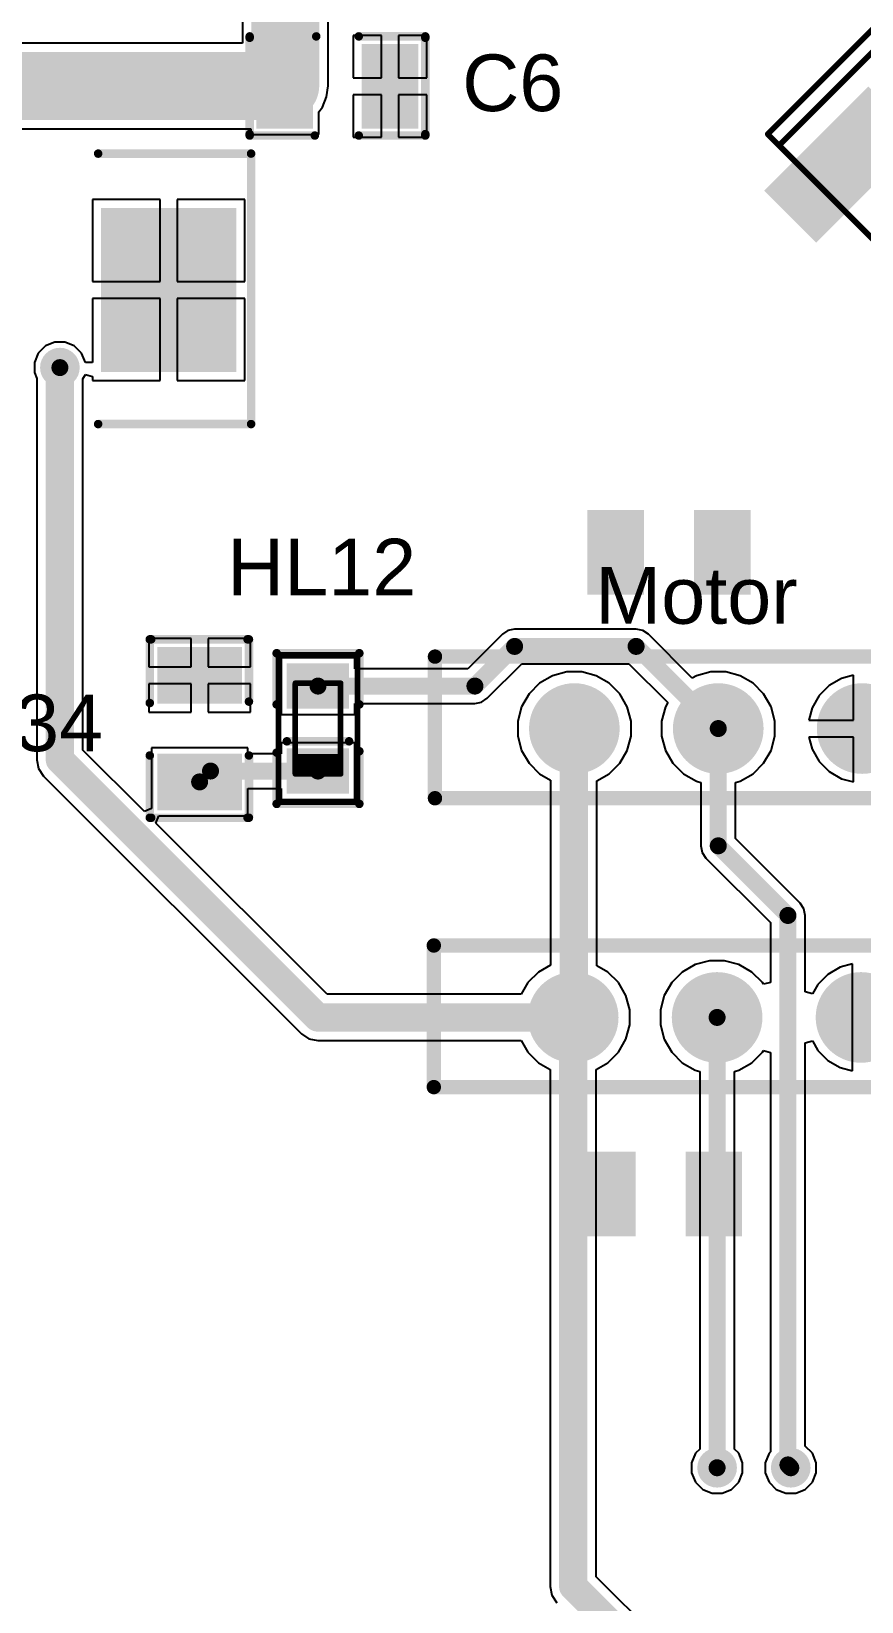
# Model space of a CAD drawing. Header units: millimetres. Extents: x 100 to 300, y 101 to 245.
# Drawn here: x 115.8 to 130.45, y 185.74 to 213.46 of the extents above; entities that cross this region are included whole.
import ezdxf

# ---------------------------------------------------------------- set-up
doc = ezdxf.new("R2010")
doc.units = ezdxf.units.MM
for name, color, linetype in [('BottomPaste', 16, 'Continuous'), ('BottomSolder', 6, 'Continuous'), ('Mechanical1', 6, 'Continuous'), ('Mechanical11', 56, 'Continuous'), ('Mechanical15', 56, 'Continuous'), ('MultiLayer', 9, 'Continuous'), ('PadHoleLayer', 156, 'Continuous'), ('TopLayer', 1, 'Continuous'), ('TopOverlay', 2, 'Continuous'), ('TopPaste', 8, 'Continuous'), ('TopSolder', 216, 'Continuous'), ('ViaHoleLayer', 16, 'Continuous')]:
    doc.layers.add(name, color=color, linetype=linetype)
doc.styles.add('Arial', font='', dxfattribs={"height": 0.2})
doc.styles.get('Arial').set_extended_font_data('Arial')

# ---------------------------------------------------------------- blocks, each defined once
blk = doc.blocks.new('RES0805_B_20')
at = {"layer": 'BottomPaste'}
for points in [[(-1.38780139, 0.7187031599999999), (-0.4878006499999999, 0.7187031599999999), (-0.4878006499999999, -0.6782968399999999), (-1.38780139, -0.6782968399999999)], [(0.49219993, 0.7187006199999999), (1.39220067, 0.7187006199999999), (1.39220067, -0.67829938), (0.49219993, -0.67829938)]]:
    blk.add_hatch(color=16, dxfattribs=at).paths.add_polyline_path(points)
at = {"layer": 'BottomSolder'}
for points in [[(-1.43780129, 0.76870306), (-0.43780075, 0.76870306), (-0.43780075, -0.72829674), (-1.43780129, -0.72829674)], [(0.44220003, 0.76870052), (1.44220057, 0.76870052), (1.44220057, -0.72829928), (0.44220003, -0.72829928)]]:
    blk.add_hatch(color=6, dxfattribs=at).paths.add_polyline_path(points)
blk = doc.blocks.new('RES0805_B_23')
at = {"layer": 'BottomPaste'}
for points in [[(-1.38780139, 0.7187031599999999), (-0.4878006499999999, 0.7187031599999999), (-0.4878006499999999, -0.6782968399999999), (-1.38780139, -0.6782968399999999)], [(0.49219993, 0.7187006199999999), (1.39220067, 0.7187006199999999), (1.39220067, -0.67829938), (0.49219993, -0.67829938)]]:
    blk.add_hatch(color=16, dxfattribs=at).paths.add_polyline_path(points)
at = {"layer": 'BottomSolder'}
for points in [[(-1.43780129, 0.76870306), (-0.43780075, 0.76870306), (-0.43780075, -0.72829674), (-1.43780129, -0.72829674)], [(0.44220003, 0.76870052), (1.44220057, 0.76870052), (1.44220057, -0.72829928), (0.44220003, -0.72829928)]]:
    blk.add_hatch(color=6, dxfattribs=at).paths.add_polyline_path(points)
blk = doc.blocks.new('DPAK_B_52')
at = {"layer": 'BottomPaste'}
for points in [[(6.34379986, 3.215999409999999), (6.34379986, -3.284000290000001), (0.09379965999999941, -3.284000289999999), (0.09379966000000059, 3.215999410000001)], [(-2.03119736, 2.85600013), (-2.03119736, 1.65599999), (-4.53119744, 1.65599999), (-4.53119744, 2.85600013)], [(-2.0311999, -1.72400087), (-2.0311999, -2.92400101), (-4.531199979999999, -2.92400101), (-4.531199979999999, -1.72400087)]]:
    blk.add_hatch(color=16, dxfattribs=at).paths.add_polyline_path(points)
at = {"layer": 'BottomSolder'}
for points in [[(6.39379976, 3.265999309999999), (6.39379976, -3.33400019), (0.0437997599999994, -3.334000189999999), (0.04379976000000059, 3.26599931)], [(-1.98119746, 2.90600003), (-1.98119746, 1.60600009), (-4.58119734, 1.60600009), (-4.58119734, 2.90600003)], [(-1.9812, -1.67400097), (-1.9812, -2.97400091), (-4.58119988, -2.97400091), (-4.58119988, -1.67400097)]]:
    blk.add_hatch(color=6, dxfattribs=at).paths.add_polyline_path(points)
at = {"layer": 'Mechanical1'}
h = blk.add_hatch(color=6, dxfattribs=at)
edge = h.paths.add_edge_path()
edge.add_arc((-3.23120258, -2.93399972), 0.2499995, 0, 360)
at = {"layer": 'Mechanical1', "const_width": 0.0999998}
for points in [[(-3.82915668, 3.28295), (-3.82915414, 3.28295254)], [(-3.82915668, 3.28295), (-3.82915668, -3.45093036)], [(-3.82915414, 3.28295254), (6.27086122, 3.28295254)], [(6.27086122, 3.28295254), (6.27086122, -3.45093036)], [(-3.82915668, -3.45093036), (6.27085868, -3.4509329)], [(6.27085868, -3.4509329), (6.27086122, -3.45093036)]]:
    blk.add_lwpolyline(points, dxfattribs=at)
at = {"layer": 'Mechanical1', "const_width": 0.0499999}
for points in [[(-3.85415536, 3.28295, 1), (-3.804157999999999, 3.28295, 1)], [(-3.85415536, 3.28295, 1), (-3.804157999999999, 3.28295, 1)], [(-3.854152819999999, 3.28295254, 1), (-3.80415546, 3.28295254, 1)], [(-3.854152819999999, 3.28295254, 1), (-3.80415546, 3.28295254, 1)], [(6.24586254, 3.28295254, 1), (6.295859899999999, 3.28295254, 1)], [(6.24586254, 3.28295254, 1), (6.295859899999999, 3.28295254, 1)], [(-3.85415536, -3.45093036, 1), (-3.804157999999999, -3.45093036, 1)], [(-3.85415536, -3.45093036, 1), (-3.804157999999999, -3.45093036, 1)], [(6.24586, -3.4509329, 1), (6.295857359999999, -3.4509329, 1)], [(6.24586, -3.4509329, 1), (6.295857359999999, -3.4509329, 1)], [(6.24586254, -3.45093036, 1), (6.295859899999999, -3.45093036, 1)], [(6.24586254, -3.45093036, 1), (6.295859899999999, -3.45093036, 1)]]:
    blk.add_lwpolyline(points, format="xyb", close=True, dxfattribs=at)
at = {"layer": 'Mechanical15', "const_width": 0.0999998}
for points in [[(-3.83119884, 3.56599744), (6.268798739999999, 3.56599998)], [(-3.83119884, 3.56599744), (-3.83119884, -3.63400086)], [(6.268798739999999, 3.56599998), (6.26880128, -3.63400086)], [(-0.03119882, 0.46599856), (-0.03119882, -0.53399944)], [(-0.5311978199999999, -0.03400043999999999), (0.46880272, -0.03400043999999999)], [(-3.83119884, -3.63400086), (6.26880128, -3.63400086)]]:
    blk.add_lwpolyline(points, dxfattribs=at)
at = {"layer": 'Mechanical15', "const_width": 0.0499999}
for points in [[(-3.85619752, 3.56599744, 1), (-3.806200159999999, 3.56599744, 1)], [(-3.85619752, 3.56599744, 1), (-3.806200159999999, 3.56599744, 1)], [(6.24380006, 3.56599998, 1), (6.29379742, 3.56599998, 1)], [(6.24380006, 3.56599998, 1), (6.29379742, 3.56599998, 1)], [(-0.0561975, 0.46599856, 1), (-0.00620014, 0.46599856, 1)], [(-0.5561965, -0.03400043999999999, 1), (-0.50619914, -0.03400043999999999, 1)], [(0.44380404, -0.03400043999999999, 1), (0.4938013999999999, -0.03400043999999999, 1)], [(-0.0561975, -0.53399944, 1), (-0.00620014, -0.53399944, 1)], [(-3.85619752, -3.63400086, 1), (-3.806200159999999, -3.63400086, 1)], [(-3.85619752, -3.63400086, 1), (-3.806200159999999, -3.63400086, 1)], [(6.2438026, -3.63400086, 1), (6.293799959999999, -3.63400086, 1)], [(6.2438026, -3.63400086, 1), (6.293799959999999, -3.63400086, 1)]]:
    blk.add_lwpolyline(points, format="xyb", close=True, dxfattribs=at)
blk = doc.blocks.new('ESP1010_67')
at = {"layer": 'BottomSolder'}
h = blk.add_hatch(color=6, dxfattribs=at)
edge = h.paths.add_edge_path()
edge.add_arc((-2.5964007, -0.01400048), 0.7999984, 0, 360)
h = blk.add_hatch(color=6, dxfattribs=at)
edge = h.paths.add_edge_path()
edge.add_arc((-0.05640069999999999, -0.01400048), 0.7999984, 0, 360)
h = blk.add_hatch(color=6, dxfattribs=at)
edge = h.paths.add_edge_path()
edge.add_arc((2.4835993, -0.01400048), 0.7999984, 0, 360)
at = {"layer": 'MultiLayer'}
h = blk.add_hatch(color=9, dxfattribs=at)
edge = h.paths.add_edge_path()
edge.add_arc((-2.5964007, -0.01400048), 0.7499985, 0, 360)
h = blk.add_hatch(color=9, dxfattribs=at)
edge = h.paths.add_edge_path()
edge.add_arc((-0.05640069999999999, -0.01400048), 0.7499985, 0, 360)
h = blk.add_hatch(color=9, dxfattribs=at)
edge = h.paths.add_edge_path()
edge.add_arc((2.4835993, -0.01400048), 0.7499985, 0, 360)
at = {"layer": 'PadHoleLayer'}
h = blk.add_hatch(color=156, dxfattribs=at)
edge = h.paths.add_edge_path()
edge.add_arc((-2.5964007, -0.01400048), 0.4499991, 0, 360)
h = blk.add_hatch(color=156, dxfattribs=at)
edge = h.paths.add_edge_path()
edge.add_arc((-0.05640069999999999, -0.01400048), 0.4499991, 0, 360)
h = blk.add_hatch(color=156, dxfattribs=at)
edge = h.paths.add_edge_path()
edge.add_arc((2.4835993, -0.01400048), 0.4499991, 0, 360)
at = {"layer": 'TopLayer'}
h = blk.add_hatch(color=1, dxfattribs=at)
edge = h.paths.add_edge_path()
edge.add_arc((-2.5964007, -0.01400048), 0.7499985, 0, 360)
h = blk.add_hatch(color=1, dxfattribs=at)
edge = h.paths.add_edge_path()
edge.add_arc((-0.05640069999999999, -0.01400048), 0.7499985, 0, 360)
h = blk.add_hatch(color=1, dxfattribs=at)
edge = h.paths.add_edge_path()
edge.add_arc((2.4835993, -0.01400048), 0.7499985, 0, 360)
at = {"layer": 'TopSolder'}
h = blk.add_hatch(color=216, dxfattribs=at)
edge = h.paths.add_edge_path()
edge.add_arc((-2.5964007, -0.01400048), 0.7999984, 0, 360)
h = blk.add_hatch(color=216, dxfattribs=at)
edge = h.paths.add_edge_path()
edge.add_arc((-0.05640069999999999, -0.01400048), 0.7999984, 0, 360)
h = blk.add_hatch(color=216, dxfattribs=at)
edge = h.paths.add_edge_path()
edge.add_arc((2.4835993, -0.01400048), 0.7999984, 0, 360)
at = {"layer": 'TopOverlay', "const_width": 0.254}
for points in [[(-5.056421179999999, 1.25599698), (4.94361978, 1.25599952)], [(-5.056421179999999, -1.24401072), (-5.056421179999999, 1.25599698)], [(4.94361978, -1.24401072), (4.94361978, 1.25599952)], [(-5.056421179999999, -1.24401072), (4.94361978, -1.24401072)]]:
    blk.add_lwpolyline(points, dxfattribs=at)
at = {"layer": 'TopOverlay', "const_width": 0.127}
for points in [[(-5.11992118, 1.25599698, 1), (-4.99292118, 1.25599698, 1)], [(-5.11992118, 1.25599698, 1), (-4.99292118, 1.25599698, 1)], [(4.880119779999999, 1.25599952, 1), (5.007119779999999, 1.25599952, 1)], [(4.880119779999999, 1.25599952, 1), (5.007119779999999, 1.25599952, 1)], [(-5.11992118, -1.24401072, 1), (-4.99292118, -1.24401072, 1)], [(-5.11992118, -1.24401072, 1), (-4.99292118, -1.24401072, 1)], [(4.880119779999999, -1.24401072, 1), (5.007119779999999, -1.24401072, 1)], [(4.880119779999999, -1.24401072, 1), (5.007119779999999, -1.24401072, 1)]]:
    blk.add_lwpolyline(points, format="xyb", close=True, dxfattribs=at)
blk = doc.blocks.new('ESP1010_70')
at = {"layer": 'BottomSolder'}
h = blk.add_hatch(color=6, dxfattribs=at)
edge = h.paths.add_edge_path()
edge.add_arc((-2.59640324, -0.01400048), 0.7999984, 0, 360)
h = blk.add_hatch(color=6, dxfattribs=at)
edge = h.paths.add_edge_path()
edge.add_arc((-0.05640324, -0.01400302), 0.7999984, 0, 360)
h = blk.add_hatch(color=6, dxfattribs=at)
edge = h.paths.add_edge_path()
edge.add_arc((2.4835993, -0.01400048), 0.7999984, 0, 360)
at = {"layer": 'MultiLayer'}
h = blk.add_hatch(color=9, dxfattribs=at)
edge = h.paths.add_edge_path()
edge.add_arc((-2.59640324, -0.01400048), 0.7499985, 0, 360)
h = blk.add_hatch(color=9, dxfattribs=at)
edge = h.paths.add_edge_path()
edge.add_arc((-0.05640324, -0.01400302), 0.7499985, 0, 360)
h = blk.add_hatch(color=9, dxfattribs=at)
edge = h.paths.add_edge_path()
edge.add_arc((2.4835993, -0.01400048), 0.7499985, 0, 360)
at = {"layer": 'PadHoleLayer'}
h = blk.add_hatch(color=156, dxfattribs=at)
edge = h.paths.add_edge_path()
edge.add_arc((-2.59640324, -0.01400048), 0.4499991, 0, 360)
h = blk.add_hatch(color=156, dxfattribs=at)
edge = h.paths.add_edge_path()
edge.add_arc((-0.05640324, -0.01400302), 0.4499991, 0, 360)
h = blk.add_hatch(color=156, dxfattribs=at)
edge = h.paths.add_edge_path()
edge.add_arc((2.4835993, -0.01400048), 0.4499991, 0, 360)
at = {"layer": 'TopLayer'}
h = blk.add_hatch(color=1, dxfattribs=at)
edge = h.paths.add_edge_path()
edge.add_arc((-2.59640324, -0.01400048), 0.7499985, 0, 360)
h = blk.add_hatch(color=1, dxfattribs=at)
edge = h.paths.add_edge_path()
edge.add_arc((-0.05640324, -0.01400302), 0.7499985, 0, 360)
h = blk.add_hatch(color=1, dxfattribs=at)
edge = h.paths.add_edge_path()
edge.add_arc((2.4835993, -0.01400048), 0.7499985, 0, 360)
at = {"layer": 'TopSolder'}
h = blk.add_hatch(color=216, dxfattribs=at)
edge = h.paths.add_edge_path()
edge.add_arc((-2.59640324, -0.01400048), 0.7999984, 0, 360)
h = blk.add_hatch(color=216, dxfattribs=at)
edge = h.paths.add_edge_path()
edge.add_arc((-0.05640324, -0.01400302), 0.7999984, 0, 360)
h = blk.add_hatch(color=216, dxfattribs=at)
edge = h.paths.add_edge_path()
edge.add_arc((2.4835993, -0.01400048), 0.7999984, 0, 360)
at = {"layer": 'TopOverlay', "const_width": 0.254}
for points in [[(-5.05642372, 1.25599952), (-5.056421179999999, -1.24401072)], [(-5.05642372, 1.25599952), (4.94361978, 1.25599952)], [(4.9436147, -1.24400818), (4.94361978, 1.25599952)], [(-5.056421179999999, -1.24401072), (4.9436147, -1.24400818)]]:
    blk.add_lwpolyline(points, dxfattribs=at)
at = {"layer": 'TopOverlay', "const_width": 0.127}
for points in [[(-5.119923719999999, 1.25599952, 1), (-4.992923719999999, 1.25599952, 1)], [(-5.119923719999999, 1.25599952, 1), (-4.992923719999999, 1.25599952, 1)], [(4.880119779999999, 1.25599952, 1), (5.007119779999999, 1.25599952, 1)], [(4.880119779999999, 1.25599952, 1), (5.007119779999999, 1.25599952, 1)], [(-5.11992118, -1.24401072, 1), (-4.99292118, -1.24401072, 1)], [(-5.11992118, -1.24401072, 1), (-4.99292118, -1.24401072, 1)], [(4.8801147, -1.24400818, 1), (5.0071147, -1.24400818, 1)], [(4.8801147, -1.24400818, 1), (5.0071147, -1.24400818, 1)]]:
    blk.add_lwpolyline(points, format="xyb", close=True, dxfattribs=at)
blk = doc.blocks.new('RES0805_106')
at = {"layer": 'TopLayer'}
for points in [[(-1.38780139, 0.6782968399999999), (-0.4878006499999999, 0.6782968399999999), (-0.4878006499999999, -0.7187031599999999), (-1.38780139, -0.7187031599999999)], [(0.49219993, 0.67829938), (1.39220067, 0.67829938), (1.39220067, -0.7187006199999999), (0.49219993, -0.7187006199999999)]]:
    blk.add_hatch(color=1, dxfattribs=at).paths.add_polyline_path(points)
at = {"layer": 'TopPaste'}
for points in [[(-1.38780139, 0.6782968399999999), (-0.4878006499999999, 0.6782968399999999), (-0.4878006499999999, -0.7187031599999999), (-1.38780139, -0.7187031599999999)], [(0.49219993, 0.67829938), (1.39220067, 0.67829938), (1.39220067, -0.7187006199999999), (0.49219993, -0.7187006199999999)]]:
    blk.add_hatch(color=8, dxfattribs=at).paths.add_polyline_path(points)
at = {"layer": 'TopSolder'}
for points in [[(-1.43780129, 0.72829674), (-0.43780075, 0.72829674), (-0.43780075, -0.76870306), (-1.43780129, -0.76870306)], [(0.44220003, 0.72829928), (1.44220057, 0.72829928), (1.44220057, -0.76870052), (0.44220003, -0.76870052)]]:
    blk.add_hatch(color=216, dxfattribs=at).paths.add_polyline_path(points)
at = {"layer": 'TopOverlay', "const_width": 0.1499997}
for points in [[(-0.47500032, 0.8500008399999999), (-1.5750032, 0.8500008399999999)], [(-1.57500066, -0.87499952), (-1.57500066, 0.8249970799999999)], [(1.5750032, 0.8500008399999999), (0.47500032, 0.8500008399999999)], [(1.57500066, -0.87499952), (1.57500066, 0.8249970799999999)], [(-0.4499991, -0.90000074), (-1.57500066, -0.90000074)], [(1.57500066, -0.90000074), (0.47500032, -0.90000074)]]:
    blk.add_lwpolyline(points, dxfattribs=at)
at = {"layer": 'TopOverlay', "const_width": 0.07499858}
for points in [[(-1.61250376, 0.8500008399999999, 1), (-1.53750264, 0.8500008399999999, 1)], [(-1.61250122, 0.8249970799999999, 1), (-1.5375001, 0.8249970799999999, 1)], [(-0.5125008799999999, 0.8500008399999999, 1), (-0.43749976, 0.8500008399999999, 1)], [(0.43749976, 0.8500008399999999, 1), (0.5125008799999999, 0.8500008399999999, 1)], [(1.5375001, 0.8249970799999999, 1), (1.61250122, 0.8249970799999999, 1)], [(1.53750264, 0.8500008399999999, 1), (1.61250376, 0.8500008399999999, 1)], [(-1.61250122, -0.87499952, 1), (-1.5375001, -0.87499952, 1)], [(-1.61250122, -0.90000074, 1), (-1.5375001, -0.90000074, 1)], [(-0.4874996599999999, -0.90000074, 1), (-0.41249854, -0.90000074, 1)], [(0.43749976, -0.90000074, 1), (0.5125008799999999, -0.90000074, 1)], [(1.5375001, -0.87499952, 1), (1.61250122, -0.87499952, 1)], [(1.5375001, -0.90000074, 1), (1.61250122, -0.90000074, 1)]]:
    blk.add_lwpolyline(points, format="xyb", close=True, dxfattribs=at)
blk = doc.blocks.new('LED0603_RED_142')
at = {"layer": 'TopLayer'}
for points in [[(-1.09995843, 0.49992153), (-0.39995729, 0.49992153), (-0.39995729, -0.50007901), (-1.09995843, -0.50007901)], [(0.40003857, 0.49992153), (1.10003971, 0.49992153), (1.10003971, -0.50007901), (0.40003857, -0.50007901)]]:
    blk.add_hatch(color=1, dxfattribs=at).paths.add_polyline_path(points)
at = {"layer": 'TopPaste'}
for points in [[(-1.09995843, 0.49992153), (-0.39995729, 0.49992153), (-0.39995729, -0.50007901), (-1.09995843, -0.50007901)], [(0.40003857, 0.49992153), (1.10003971, 0.49992153), (1.10003971, -0.50007901), (0.40003857, -0.50007901)]]:
    blk.add_hatch(color=8, dxfattribs=at).paths.add_polyline_path(points)
at = {"layer": 'TopSolder'}
for points in [[(-1.14995833, 0.54992143), (-0.34995739, 0.54992143), (-0.34995739, -0.55007891), (-1.14995833, -0.55007891)], [(0.35003867, 0.54992143), (1.15003961, 0.54992143), (1.15003961, -0.55007891), (0.35003867, -0.55007891)]]:
    blk.add_hatch(color=216, dxfattribs=at).paths.add_polyline_path(points)
at = {"layer": 'Mechanical11', "const_width": 0.0999998}
for points in [[(-1.29996184, 0.6999224), (1.30003804, 0.6999224)], [(-1.29996184, 0.6999224), (-1.29996184, -0.7000798799999999)], [(1.30003804, 0.6999224), (1.30003804, -0.7000798799999999)], [(-1.29996184, -0.7000798799999999), (1.30003804, -0.7000798799999999)]]:
    blk.add_lwpolyline(points, dxfattribs=at)
at = {"layer": 'Mechanical11', "const_width": 0.0499999}
for points in [[(-1.32496052, 0.6999224, 1), (-1.27496316, 0.6999224, 1)], [(-1.32496052, 0.6999224, 1), (-1.27496316, 0.6999224, 1)], [(1.27503936, 0.6999224, 1), (1.32503672, 0.6999224, 1)], [(1.27503936, 0.6999224, 1), (1.32503672, 0.6999224, 1)], [(-1.32496052, -0.7000798799999999, 1), (-1.27496316, -0.7000798799999999, 1)], [(-1.32496052, -0.7000798799999999, 1), (-1.27496316, -0.7000798799999999, 1)], [(1.27503936, -0.7000798799999999, 1), (1.32503672, -0.7000798799999999, 1)], [(1.27503936, -0.7000798799999999, 1), (1.32503672, -0.7000798799999999, 1)]]:
    blk.add_lwpolyline(points, format="xyb", close=True, dxfattribs=at)
at = {"layer": 'Mechanical15', "const_width": 0.0999998}
for points in [[(-0.7999603, 0.3999229999999999), (0.8000390399999999, 0.3999229999999999)], [(-0.7999603, 0.3999229999999999), (-0.7999603, -0.40007794)], [(-0.69996304, 0.39992046), (-0.69996304, -0.40008048)], [(-0.5999606999999999, 0.39992046), (-0.5999606999999999, -0.40007794)], [(-0.4999634399999999, 0.39992046), (-0.49995836, -0.40008048)], [(0.8000390399999999, 0.3999229999999999), (0.8000390399999999, -0.40007794)], [(-0.7999603, -0.40007794), (0.8000390399999999, -0.40007794)]]:
    blk.add_lwpolyline(points, dxfattribs=at)
at = {"layer": 'Mechanical15', "const_width": 0.0499999}
for points in [[(-0.8249589799999999, 0.3999229999999999, 1), (-0.77496162, 0.3999229999999999, 1)], [(-0.8249589799999999, 0.3999229999999999, 1), (-0.77496162, 0.3999229999999999, 1)], [(-0.7249617199999999, 0.39992046, 1), (-0.6749643599999999, 0.39992046, 1)], [(-0.62495938, 0.39992046, 1), (-0.57496202, 0.39992046, 1)], [(-0.52496212, 0.39992046, 1), (-0.47496476, 0.39992046, 1)], [(0.77504036, 0.3999229999999999, 1), (0.8250377199999999, 0.3999229999999999, 1)], [(0.77504036, 0.3999229999999999, 1), (0.8250377199999999, 0.3999229999999999, 1)], [(-0.8249589799999999, -0.40007794, 1), (-0.77496162, -0.40007794, 1)], [(-0.8249589799999999, -0.40007794, 1), (-0.77496162, -0.40007794, 1)], [(-0.7249617199999999, -0.40008048, 1), (-0.6749643599999999, -0.40008048, 1)], [(-0.62495938, -0.40007794, 1), (-0.57496202, -0.40007794, 1)], [(-0.52495704, -0.40008048, 1), (-0.4749596799999999, -0.40008048, 1)], [(0.77504036, -0.40007794, 1), (0.8250377199999999, -0.40007794, 1)], [(0.77504036, -0.40007794, 1), (0.8250377199999999, -0.40007794, 1)]]:
    blk.add_lwpolyline(points, format="xyb", close=True, dxfattribs=at)
at = {"layer": 'TopOverlay', "const_width": 0.1499997}
for points in [[(-1.32995924, 0.72992234), (-1.32995924, -0.7300798199999999)], [(-1.32995924, 0.72992234), (-0.4250004199999999, 0.72992234)], [(-0.22500082, 0.5499989), (-0.22500082, -0.5499989)], [(0.4250004199999999, 0.72992234), (1.33003798, 0.72992234)], [(1.33003798, 0.72992234), (1.33003798, -0.7300798199999999)], [(-1.32995924, -0.7300798199999999), (-0.3999992, -0.7300798199999999)], [(0.4250004199999999, -0.7300798199999999), (1.33003798, -0.7300798199999999)]]:
    blk.add_lwpolyline(points, dxfattribs=at)
at = {"layer": 'TopOverlay', "const_width": 0.07499858}
for points in [[(-1.3674598, 0.72992234, 1), (-1.29245868, 0.72992234, 1)], [(-1.3674598, 0.72992234, 1), (-1.29245868, 0.72992234, 1)], [(-0.46250098, 0.72992234, 1), (-0.38749986, 0.72992234, 1)], [(-0.26250138, 0.5499989, 1), (-0.18750026, 0.5499989, 1)], [(0.38749986, 0.72992234, 1), (0.46250098, 0.72992234, 1)], [(1.29253742, 0.72992234, 1), (1.36753854, 0.72992234, 1)], [(1.29253742, 0.72992234, 1), (1.36753854, 0.72992234, 1)], [(-0.26250138, -0.5499989, 1), (-0.18750026, -0.5499989, 1)], [(-1.3674598, -0.7300798199999999, 1), (-1.29245868, -0.7300798199999999, 1)], [(-1.3674598, -0.7300798199999999, 1), (-1.29245868, -0.7300798199999999, 1)], [(-0.43749976, -0.7300798199999999, 1), (-0.36249864, -0.7300798199999999, 1)], [(0.38749986, -0.7300798199999999, 1), (0.46250098, -0.7300798199999999, 1)], [(1.29253742, -0.7300798199999999, 1), (1.36753854, -0.7300798199999999, 1)], [(1.29253742, -0.7300798199999999, 1), (1.36753854, -0.7300798199999999, 1)]]:
    blk.add_lwpolyline(points, format="xyb", close=True, dxfattribs=at)
blk = doc.blocks.new('CAP0805_191')
at = {"layer": 'TopLayer'}
for points in [[(-1.37900029, 0.70449948), (-0.47899955, 0.70449948), (-0.47899955, -0.69250052), (-1.37900029, -0.69250052)], [(0.48100107, 0.70449948), (1.38100181, 0.70449948), (1.38100181, -0.69250052), (0.48100107, -0.69250052)]]:
    blk.add_hatch(color=1, dxfattribs=at).paths.add_polyline_path(points)
at = {"layer": 'TopPaste'}
for points in [[(-1.37900029, 0.70449948), (-0.47899955, 0.70449948), (-0.47899955, -0.69250052), (-1.37900029, -0.69250052)], [(0.48100107, 0.70449948), (1.38100181, 0.70449948), (1.38100181, -0.69250052), (0.48100107, -0.69250052)]]:
    blk.add_hatch(color=8, dxfattribs=at).paths.add_polyline_path(points)
at = {"layer": 'TopSolder'}
for points in [[(-1.42900019, 0.7544993799999999), (-0.42899965, 0.7544993799999999), (-0.42899965, -0.7425004199999999), (-1.42900019, -0.7425004199999999)], [(0.4310011699999999, 0.7544993799999999), (1.43100171, 0.7544993799999999), (1.43100171, -0.7425004199999999), (0.4310011699999999, -0.7425004199999999)]]:
    blk.add_hatch(color=216, dxfattribs=at).paths.add_polyline_path(points)
at = {"layer": 'TopOverlay', "const_width": 0.1499997}
for points in [[(-0.37500052, 0.8750020599999999), (-1.55000198, 0.8750020599999999)], [(-1.54999944, 0.8499983), (-1.54999944, -0.8499983)], [(1.54999944, 0.87499952), (0.3999992, 0.87499952)], [(1.54999944, 0.8499983), (1.54999944, -0.85000338)], [(-0.37500052, -0.8750020599999999), (-1.55000198, -0.8750020599999999)], [(1.54999944, -0.8750045999999999), (0.37500052, -0.8750045999999999)]]:
    blk.add_lwpolyline(points, dxfattribs=at)
at = {"layer": 'TopOverlay', "const_width": 0.07499858}
for points in [[(-1.58750254, 0.8750020599999999, 1), (-1.51250142, 0.8750020599999999, 1)], [(-1.5875, 0.8499983, 1), (-1.51249888, 0.8499983, 1)], [(-0.41250108, 0.8750020599999999, 1), (-0.33749996, 0.8750020599999999, 1)], [(0.36249864, 0.87499952, 1), (0.43749976, 0.87499952, 1)], [(1.51249888, 0.87499952, 1), (1.5875, 0.87499952, 1)], [(1.51249888, 0.8499983, 1), (1.5875, 0.8499983, 1)], [(-1.58750254, -0.8750020599999999, 1), (-1.51250142, -0.8750020599999999, 1)], [(-1.5875, -0.8499983, 1), (-1.51249888, -0.8499983, 1)], [(-0.41250108, -0.8750020599999999, 1), (-0.33749996, -0.8750020599999999, 1)], [(0.33749996, -0.8750045999999999, 1), (0.41250108, -0.8750045999999999, 1)], [(1.51249888, -0.85000338, 1), (1.5875, -0.85000338, 1)], [(1.51249888, -0.8750045999999999, 1), (1.5875, -0.8750045999999999, 1)]]:
    blk.add_lwpolyline(points, format="xyb", close=True, dxfattribs=at)
blk = doc.blocks.new('CAP_TANT_D_193')
at = {"layer": 'TopLayer'}
for points in [[(-4.323199379999999, 1.39079732), (-2.03719938, 1.39079732), (-2.03719938, -1.40320268), (-4.323199379999999, -1.40320268)], [(2.07680306, 1.39079732), (4.36280306, 1.39079732), (4.36280306, -1.40320268), (2.07680306, -1.40320268)]]:
    blk.add_hatch(color=1, dxfattribs=at).paths.add_polyline_path(points)
at = {"layer": 'TopPaste'}
for points in [[(-4.323199379999999, 1.39079732), (-2.03719938, 1.39079732), (-2.03719938, -1.40320268), (-4.323199379999999, -1.40320268)], [(2.07680306, 1.39079732), (4.36280306, 1.39079732), (4.36280306, -1.40320268), (2.07680306, -1.40320268)]]:
    blk.add_hatch(color=8, dxfattribs=at).paths.add_polyline_path(points)
at = {"layer": 'TopSolder'}
for points in [[(-4.37319928, 1.44079722), (-1.98719948, 1.44079722), (-1.98719948, -1.45320258), (-4.37319928, -1.45320258)], [(2.02680316, 1.44079722), (4.41280296, 1.44079722), (4.41280296, -1.45320258), (2.02680316, -1.45320258)]]:
    blk.add_hatch(color=216, dxfattribs=at).paths.add_polyline_path(points)
at = {"layer": 'TopOverlay', "const_width": 0.1499997}
for points in [[(-5.050000059999999, 2.5750012), (-5.050000059999999, 3.17500254)], [(-5.350002, 2.8750006), (-4.75000066, 2.87500314)], [(-4.625007259999999, -2.37499906), (-4.625007259999999, 2.40000028)], [(-4.625007259999999, 2.40000028), (-1.94999864, 2.40000028)], [(1.97499986, 2.40000028), (4.67500462, 2.40000028)], [(4.67500462, -2.37499906), (4.67500462, 2.40000028)], [(-4.625007259999999, -2.37499906), (-1.94999864, -2.37499906)], [(1.97499986, -2.37499906), (4.67500462, -2.37499906)]]:
    blk.add_lwpolyline(points, dxfattribs=at)
at = {"layer": 'TopOverlay', "const_width": 0.07499858}
for points in [[(-5.08750062, 3.17500254, 1), (-5.0124995, 3.17500254, 1)], [(-5.38750256, 2.8750006, 1), (-5.312501439999999, 2.8750006, 1)], [(-4.787501219999999, 2.87500314, 1), (-4.7125001, 2.87500314, 1)], [(-5.08750062, 2.5750012, 1), (-5.0124995, 2.5750012, 1)], [(-4.66250782, 2.40000028, 1), (-4.5875067, 2.40000028, 1)], [(-4.66250782, 2.40000028, 1), (-4.5875067, 2.40000028, 1)], [(-1.9874992, 2.40000028, 1), (-1.91249808, 2.40000028, 1)], [(1.9374993, 2.40000028, 1), (2.01250042, 2.40000028, 1)], [(4.637504059999999, 2.40000028, 1), (4.71250518, 2.40000028, 1)], [(4.637504059999999, 2.40000028, 1), (4.71250518, 2.40000028, 1)], [(-4.66250782, -2.37499906, 1), (-4.5875067, -2.37499906, 1)], [(-4.66250782, -2.37499906, 1), (-4.5875067, -2.37499906, 1)], [(-1.9874992, -2.37499906, 1), (-1.91249808, -2.37499906, 1)], [(1.9374993, -2.37499906, 1), (2.01250042, -2.37499906, 1)], [(4.637504059999999, -2.37499906, 1), (4.71250518, -2.37499906, 1)], [(4.637504059999999, -2.37499906, 1), (4.71250518, -2.37499906, 1)]]:
    blk.add_lwpolyline(points, format="xyb", close=True, dxfattribs=at)

msp = doc.modelspace()

# ---------------------------------------------------------------- hatches: boundary and pattern name
at = {"layer": 'BottomSolder'}
h = msp.add_hatch(color=6, dxfattribs=at)
edge = h.paths.add_edge_path()
edge.add_arc((116.30000108, 207.52224688), 0.3499993, 0, 360)
h = msp.add_hatch(color=6, dxfattribs=at)
edge = h.paths.add_edge_path()
edge.add_arc((127.90000074, 188.09999972), 0.3499993, 0, 360)
h = msp.add_hatch(color=6, dxfattribs=at)
edge = h.paths.add_edge_path()
edge.add_arc((129.20000068, 188.09999972), 0.3499993, 0, 360)
at = {"layer": 'TopLayer'}
h = msp.add_hatch(color=1, dxfattribs=at)
edge = h.paths.add_edge_path()
edge.add_arc((116.30000108, 207.52224688), 0.2999994, 0, 360)
h = msp.add_hatch(color=1, dxfattribs=at)
edge = h.paths.add_edge_path()
edge.add_arc((127.90000074, 188.09999972), 0.2999994, 0, 360)
h = msp.add_hatch(color=1, dxfattribs=at)
edge = h.paths.add_edge_path()
edge.add_arc((129.20000068, 188.09999972), 0.2999994, 0, 360)
at = {"layer": 'TopSolder'}
h = msp.add_hatch(color=216, dxfattribs=at)
edge = h.paths.add_edge_path()
edge.add_arc((116.30000108, 207.52224688), 0.3499993, 0, 360)
h = msp.add_hatch(color=216, dxfattribs=at)
edge = h.paths.add_edge_path()
edge.add_arc((127.90000074, 188.09999972), 0.3499993, 0, 360)
h = msp.add_hatch(color=216, dxfattribs=at)
edge = h.paths.add_edge_path()
edge.add_arc((129.20000068, 188.09999972), 0.3499993, 0, 360)
at = {"layer": 'ViaHoleLayer'}
h = msp.add_hatch(color=16, dxfattribs=at)
edge = h.paths.add_edge_path()
edge.add_arc((116.30000108, 207.52224688), 0.1499997, 0, 360)
h = msp.add_hatch(color=16, dxfattribs=at)
edge = h.paths.add_edge_path()
edge.add_arc((127.90000074, 188.09999972), 0.1499997, 0, 360)
h = msp.add_hatch(color=16, dxfattribs=at)
edge = h.paths.add_edge_path()
edge.add_arc((129.20000068, 188.09999972), 0.1499997, 0, 360)

# ---------------------------------------------------------------- linework, layer by layer
at = {"layer": 'TopLayer'}
for p, q in [((119.52122146, 213.92060594), (119.52122146, 213.25047012)), ((121.0341623, 212.49691054), (121.0341623, 213.92060594)), ((119.52122146, 213.25047012), (112.57627218, 213.25047012)), ((121.9788137, 213.38649982), (121.47880454, 213.38649982)), ((121.47880454, 213.38649982), (121.47880454, 212.63801516)), ((121.9788137, 212.63801516), (121.9788137, 213.38649982)), ((122.77880194, 213.38649982), (122.2788131, 213.38649982)), ((122.2788131, 213.38649982), (122.2788131, 212.63801516)), ((122.77880194, 212.63801516), (122.77880194, 213.38649982)), ((121.47880454, 212.63801516), (121.9788137, 212.63801516)), ((122.2788131, 212.63801516), (122.77880194, 212.63801516)), ((121.00838638, 212.30110194), (121.03416484, 212.49689022)), ((121.03416484, 212.49689022), (121.0341623, 212.49691054)), ((121.9788137, 212.33801576), (121.47880454, 212.33801576)), ((121.47880454, 212.33801576), (121.47880454, 211.58950062)), ((121.9788137, 211.58950062), (121.9788137, 212.33801576)), ((122.77880194, 212.33801576), (122.2788131, 212.33801576)), ((122.2788131, 212.33801576), (122.2788131, 211.58950062)), ((122.77880194, 211.58950062), (122.77880194, 212.33801576)), ((120.86880068, 212.03522998), (120.93281376, 212.11865374)), ((120.93281376, 212.11865374), (121.00838638, 212.30110194)), ((120.86880068, 211.63950052), (120.86880068, 212.03522998)), ((112.57627218, 211.73752928), (119.66880308, 211.73752928)), ((119.66880308, 211.73752928), (119.66880308, 211.63950052)), ((119.66880308, 211.63950052), (120.86880068, 211.63950052)), ((121.47880454, 211.58950062), (121.9788137, 211.58950062)), ((122.2788131, 211.58950062), (122.77880194, 211.58950062)), ((118.0698045, 210.49079822), (116.8768046, 210.49079822)), ((116.8768046, 210.49079822), (116.8768046, 209.04379832)), ((118.0698045, 209.04379832), (118.0698045, 210.49079822)), ((119.5628038, 210.49079822), (118.3698039, 210.49079822)), ((118.3698039, 210.49079822), (118.3698039, 209.04379832)), ((119.5628038, 209.04379832), (119.5628038, 210.49079822)), ((116.8768046, 209.04379832), (118.0698045, 209.04379832)), ((118.3698039, 209.04379832), (119.5628038, 209.04379832)), ((118.0698045, 208.74379892), (116.8768046, 208.74379892)), ((116.8768046, 208.74379892), (116.8768046, 207.61223146)), ((118.0698045, 207.29679902), (118.0698045, 208.74379892)), ((119.5628038, 208.74379892), (118.3698039, 208.74379892)), ((118.3698039, 208.74379892), (118.3698039, 207.29679902)), ((119.5628038, 207.29679902), (119.5628038, 208.74379892)), ((116.04509684, 207.9037371), (115.91851086, 207.77715112)), ((116.21049148, 207.97224598), (116.04509684, 207.9037371)), ((116.38951068, 207.97224598), (116.21049148, 207.97224598)), ((116.55490532, 207.9037371), (116.38951068, 207.97224598)), ((116.6814913, 207.77715112), (116.55490532, 207.9037371)), ((115.91851086, 207.77715112), (115.85000198, 207.61175648)), ((116.75000018, 207.61175902), (116.6814913, 207.77715112)), ((115.85000198, 207.61175648), (115.85000198, 207.43273728)), ((115.85000198, 207.43273728), (115.89216598, 207.33094424)), ((116.70783618, 207.32318708), (116.7498046, 207.3984676)), ((116.7498046, 207.3984676), (116.8768046, 207.3654603)), ((116.8768046, 207.61223146), (116.75000018, 207.61175902)), ((116.8768046, 207.3654603), (116.8768046, 207.29679902)), ((115.89216598, 207.33094424), (115.89216598, 200.60001536)), ((116.70783618, 200.76893552), (116.70783618, 207.32318708)), ((116.8768046, 207.29679902), (118.0698045, 207.29679902)), ((118.3698039, 207.29679902), (119.5628038, 207.29679902)), ((118.61636932, 202.7377962), (117.86787958, 202.7377962)), ((117.86787958, 202.7377962), (117.86787958, 202.23780228)), ((118.61636932, 202.23780228), (118.61636932, 202.7377962)), ((119.66487878, 202.7377962), (118.91636872, 202.7377962)), ((118.91636872, 202.7377962), (118.91636872, 202.23780228)), ((119.66487878, 202.23780228), (119.66487878, 202.7377962)), ((124.10924378, 202.8162822), (123.49882844, 202.2058694)), ((124.10924886, 202.81628982), (124.10924378, 202.8162822)), ((124.20848412, 202.88259398), (124.10924886, 202.81628982)), ((124.32553748, 202.9058807), (124.20848412, 202.88259398)), ((124.32555018, 202.90587816), (124.32553748, 202.9058807)), ((126.4701814, 202.90587816), (124.32555018, 202.90587816)), ((126.4701941, 202.9058807), (126.4701814, 202.90587816)), ((126.58724746, 202.88259398), (126.4701941, 202.9058807)), ((126.68648272, 202.81628982), (126.58724746, 202.88259398)), ((127.46239176, 202.04037824), (126.68648272, 202.81628982)), ((121.50557868, 202.39999144), (120.20558128, 202.39999144)), ((120.20558128, 202.39999144), (120.20558128, 201.39999344)), ((121.50557868, 202.2058694), (121.50557868, 202.39999144)), ((117.86787958, 202.23780228), (118.61636932, 202.23780228)), ((118.91636872, 202.23780228), (119.66487878, 202.23780228)), ((123.49882844, 202.2058694), (121.50557868, 202.2058694)), ((123.84181734, 201.68370382), (124.45223522, 202.29412424)), ((124.45223522, 202.29412424), (126.34349382, 202.29412424)), ((124.99421534, 202.08184628), (124.76618684, 201.950193)), ((125.24854554, 202.14999448), (124.99421534, 202.08184628)), ((125.5118521, 202.14999448), (125.24854554, 202.14999448)), ((125.7661823, 202.08184628), (125.5118521, 202.14999448)), ((125.9942108, 201.950193), (125.7661823, 202.08184628)), ((126.34349382, 202.29412424), (127.02981706, 201.60780354)), ((127.53421534, 202.08184628), (127.46239176, 202.04037824)), ((127.78854554, 202.14999448), (127.53421534, 202.08184628)), ((128.0518521, 202.14999448), (127.78854554, 202.14999448)), ((128.3061823, 202.08184628), (128.0518521, 202.14999448)), ((128.5342108, 201.950193), (128.3061823, 202.08184628)), ((130.31019912, 202.09331438), (130.09351426, 202.03525252)), ((130.31019912, 201.29999618), (130.31019912, 202.09331438)), ((118.61636932, 201.93780288), (117.86787958, 201.93780288)), ((117.86787958, 201.93780288), (117.86787958, 201.4377988)), ((118.61636932, 201.4377988), (118.61636932, 201.93780288)), ((119.66487878, 201.93780288), (118.91636872, 201.93780288)), ((118.91636872, 201.93780288), (118.91636872, 201.4377988)), ((119.66487878, 201.4377988), (119.66487878, 201.93780288)), ((124.76618684, 201.950193), (124.5800023, 201.76400846)), ((126.18039534, 201.76400846), (125.9942108, 201.950193)), ((128.72039534, 201.76400846), (128.5342108, 201.950193)), ((129.87688782, 201.91018292), (129.70001238, 201.73330748)), ((130.09351426, 202.03525252), (129.87688782, 201.91018292)), ((121.50557868, 201.39999344), (121.50557868, 201.59411548)), ((121.50557868, 201.59411548), (123.62551602, 201.59411548)), ((123.62551602, 201.59411548), (123.62552872, 201.59411294)), ((123.62552872, 201.59411294), (123.74258208, 201.61739966)), ((123.74258208, 201.61739966), (123.84181734, 201.68370382)), ((124.44834902, 201.53597996), (124.38020082, 201.28164976)), ((124.5800023, 201.76400846), (124.44834902, 201.53597996)), ((126.31204862, 201.53597996), (126.18039534, 201.76400846)), ((126.38019682, 201.28164976), (126.31204862, 201.53597996)), ((126.98834902, 201.53597996), (126.92020082, 201.28164976)), ((127.02981706, 201.60780354), (126.98834902, 201.53597996)), ((128.85204862, 201.53597996), (128.72039534, 201.76400846)), ((128.92019682, 201.28164976), (128.85204862, 201.53597996)), ((129.70001238, 201.73330748), (129.57494278, 201.51668104)), ((117.86787958, 201.4377988), (118.61636932, 201.4377988)), ((118.91636872, 201.4377988), (119.66487878, 201.4377988)), ((120.20558128, 201.39999344), (121.50557868, 201.39999344)), ((124.38020082, 201.28164976), (124.38020082, 201.0183432)), ((126.38019682, 201.0183432), (126.38019682, 201.28164976)), ((126.92020082, 201.28164976), (126.92020082, 201.0183432)), ((128.92019682, 201.0183432), (128.92019682, 201.28164976)), ((129.57494278, 201.51668104), (129.51688092, 201.29999618)), ((129.51688092, 201.29999618), (130.31019912, 201.29999618)), ((124.38020082, 201.0183432), (124.44834902, 200.764013)), ((126.31204862, 200.764013), (126.38019682, 201.0183432)), ((126.92020082, 201.0183432), (126.98834902, 200.764013)), ((128.85204862, 200.764013), (128.92019682, 201.0183432)), ((130.31019912, 200.99999678), (129.51688092, 200.99999678)), ((129.51688092, 200.99999678), (129.57494278, 200.78331192)), ((130.31019912, 200.20667858), (130.31019912, 200.99999678)), ((117.79088202, 199.68588968), (116.70783618, 200.76893552)), ((119.61488142, 200.80779498), (117.91788202, 200.80779498)), ((117.91788202, 200.80779498), (117.91788202, 199.73849562)), ((119.61488142, 200.7058724), (119.61488142, 200.80779498)), ((120.20558128, 200.7058724), (119.61488142, 200.7058724)), ((121.50557868, 200.89999444), (120.20558128, 200.89999444)), ((120.20558128, 200.89999444), (120.20558128, 200.7058724)), ((121.50557868, 199.89999644), (121.50557868, 200.89999444)), ((124.44834902, 200.764013), (124.5800023, 200.5359845)), ((126.18039534, 200.5359845), (126.31204862, 200.764013)), ((126.98834902, 200.764013), (127.1200023, 200.5359845)), ((128.72039534, 200.5359845), (128.85204862, 200.764013)), ((129.57494278, 200.78331192), (129.70001238, 200.56668548)), ((115.89216598, 200.60001536), (115.89216344, 200.60000266)), ((115.89216344, 200.60000266), (115.92320986, 200.44392982)), ((115.92320986, 200.44392982), (116.0116171, 200.31161868)), ((124.5800023, 200.5359845), (124.76618684, 200.34979996)), ((125.9942108, 200.34979996), (126.18039534, 200.5359845)), ((127.1200023, 200.5359845), (127.30618684, 200.34979996)), ((128.5342108, 200.34979996), (128.72039534, 200.5359845)), ((129.70001238, 200.56668548), (129.87688782, 200.38981004)), ((116.0116171, 200.31161868), (120.56161816, 195.76162016)), ((124.76618684, 200.34979996), (124.9622596, 200.23659724)), ((124.9622596, 200.23659724), (124.96226214, 196.97505944)), ((125.7779298, 200.22492848), (125.9942108, 200.34979996)), ((125.77793234, 196.96340084), (125.7779298, 200.22492848)), ((127.30618684, 200.34979996), (127.53421534, 200.21814668)), ((127.53421534, 200.21814668), (127.61432186, 200.19668114)), ((127.61432186, 200.19668114), (127.61432186, 199.0798152)), ((128.22607578, 200.19668114), (128.3061823, 200.21814668)), ((128.22607578, 199.20650278), (128.22607578, 200.19668114)), ((128.3061823, 200.21814668), (128.5342108, 200.34979996)), ((129.87688782, 200.38981004), (130.09351426, 200.26474044)), ((130.09351426, 200.26474044), (130.31019912, 200.20667858)), ((119.61488142, 199.60779738), (119.61488142, 200.09411848)), ((119.61488142, 200.09411848), (120.20558128, 200.09411848)), ((120.20558128, 200.09411848), (120.20558128, 199.89999644)), ((120.20558128, 199.89999644), (121.50557868, 199.89999644)), ((117.91788202, 199.73849562), (117.79088202, 199.68588968)), ((117.99597432, 199.48079738), (118.04858026, 199.60779738)), ((118.04858026, 199.60779738), (119.61488142, 199.60779738)), ((121.01893754, 196.45783162), (117.99597432, 199.48079738)), ((127.61432186, 199.0798152), (127.61431932, 199.0798025)), ((127.61431932, 199.0798025), (127.63760604, 198.96274914)), ((129.36628686, 198.0662917), (128.22607578, 199.20650278)), ((127.63760604, 198.96274914), (127.7039102, 198.86351388)), ((127.7039102, 198.86351388), (128.84412128, 197.7233028)), ((129.43259102, 197.96705644), (129.36628686, 198.0662917)), ((129.45587774, 197.85000308), (129.43259102, 197.96705644)), ((128.84412128, 197.7233028), (128.84412128, 196.6687202)), ((129.4558752, 197.84999038), (129.45587774, 197.85000308)), ((129.4558752, 196.49943682), (129.4558752, 197.84999038)), ((124.74598622, 196.85019304), (124.55980168, 196.6640085)), ((124.96226214, 196.97505944), (124.74598622, 196.85019304)), ((125.97401018, 196.85019304), (125.77793234, 196.96340084)), ((126.16019472, 196.6640085), (125.97401018, 196.85019304)), ((127.28598622, 196.8501905), (127.09980168, 196.66400596)), ((127.51401472, 196.98184378), (127.28598622, 196.8501905)), ((127.76834492, 197.04999198), (127.51401472, 196.98184378)), ((128.03165148, 197.04999198), (127.76834492, 197.04999198)), ((128.28598168, 196.98184378), (128.03165148, 197.04999198)), ((128.51401018, 196.8501905), (128.28598168, 196.98184378)), ((128.70019472, 196.66400596), (128.51401018, 196.8501905)), ((130.07331618, 196.93525256), (129.85668974, 196.81018296)), ((130.29000104, 196.99331442), (130.07331618, 196.93525256)), ((130.29000104, 196.04999652), (130.29000104, 196.99331442)), ((124.55980168, 196.6640085), (124.44076458, 196.45783162)), ((126.291848, 196.43598), (126.16019472, 196.6640085)), ((127.09980168, 196.66400596), (126.9681484, 196.43597746)), ((128.71712128, 196.63468928), (128.70019472, 196.66400596)), ((128.84412128, 196.6687202), (128.71712128, 196.63468928)), ((129.6798143, 196.63330752), (129.5828752, 196.4654059)), ((129.85668974, 196.81018296), (129.6798143, 196.63330752)), ((124.44076458, 196.45783162), (121.01893754, 196.45783162)), ((126.3599962, 196.1816498), (126.291848, 196.43598)), ((126.9681484, 196.43597746), (126.9000002, 196.18164726)), ((129.5828752, 196.4654059), (129.4558752, 196.49943682)), ((126.3599962, 195.91834324), (126.3599962, 196.1816498)), ((126.9000002, 196.18164726), (126.9000002, 195.9183407)), ((130.29000104, 195.10667862), (130.29000104, 196.04999652)), ((120.56161816, 195.76162016), (120.56162324, 195.76161254)), ((120.56162324, 195.76161254), (120.69393438, 195.6732053)), ((126.291848, 195.66401304), (126.3599962, 195.91834324)), ((126.9000002, 195.9183407), (126.9681484, 195.6640105)), ((120.69393438, 195.6732053), (120.85000722, 195.64215888)), ((120.85000722, 195.64215888), (120.85001992, 195.64216142)), ((120.85001992, 195.64216142), (124.44076458, 195.64216142)), ((124.44076458, 195.64216142), (124.55980168, 195.43598454)), ((124.55980168, 195.43598454), (124.74598622, 195.2498)), ((125.97401018, 195.2498), (126.16019472, 195.43598454)), ((126.16019472, 195.43598454), (126.291848, 195.66401304)), ((126.9681484, 195.6640105), (127.09980168, 195.435982)), ((127.09980168, 195.435982), (127.28598622, 195.24979746)), ((128.51401018, 195.24979746), (128.70019472, 195.435982)), ((128.70019472, 195.435982), (128.71712128, 195.46529868)), ((128.71712128, 195.46529868), (128.84412128, 195.43126776)), ((128.84412128, 195.43126776), (128.84412128, 188.38051478)), ((129.4558752, 195.60055622), (129.5828752, 195.63458714)), ((129.4558752, 188.48051966), (129.4558752, 195.60055622)), ((129.5828752, 195.63458714), (129.6798143, 195.46668552)), ((129.6798143, 195.46668552), (129.85668974, 195.28981008)), ((124.74598622, 195.2498), (124.9521631, 195.1307629)), ((125.7678333, 195.1307629), (125.97401018, 195.2498)), ((127.28598622, 195.24979746), (127.51401472, 195.11814418)), ((128.28598168, 195.11814418), (128.51401018, 195.24979746)), ((129.85668974, 195.28981008), (130.07331618, 195.16474048)), ((130.07331618, 195.16474048), (130.29000104, 195.10667862)), ((124.9521631, 195.1307629), (124.9521631, 186.00641742)), ((125.7678333, 186.17533758), (125.7678333, 195.1307629)), ((127.51401472, 195.11814418), (127.59412378, 195.09667864)), ((127.59412378, 195.09667864), (127.59412378, 188.43051722)), ((128.2058777, 195.09668118), (128.28598168, 195.11814418)), ((128.2058777, 188.43051722), (128.2058777, 195.09668118)), ((127.51851052, 188.35490396), (127.45000164, 188.18950932)), ((127.59412378, 188.43051722), (127.51851052, 188.35490396)), ((128.28149096, 188.35490396), (128.2058777, 188.43051722)), ((128.34999984, 188.18950932), (128.28149096, 188.35490396)), ((128.81851046, 188.35490396), (128.75000158, 188.18950932)), ((128.84412128, 188.38051478), (128.81851046, 188.35490396)), ((129.5814909, 188.35490396), (129.4558752, 188.48051966)), ((129.64999978, 188.18950932), (129.5814909, 188.35490396)), ((127.45000164, 188.18950932), (127.45000164, 188.01049012)), ((127.45000164, 188.01049012), (127.51851052, 187.84509548)), ((128.28149096, 187.84509548), (128.34999984, 188.01049012)), ((128.34999984, 188.01049012), (128.34999984, 188.18950932)), ((128.75000158, 188.18950932), (128.75000158, 188.01049012)), ((128.75000158, 188.01049012), (128.81851046, 187.84509548)), ((129.5814909, 187.84509548), (129.64999978, 188.01049012)), ((129.64999978, 188.01049012), (129.64999978, 188.18950932)), ((127.51851052, 187.84509548), (127.6450965, 187.7185095)), ((127.6450965, 187.7185095), (127.81049114, 187.65000062)), ((127.98951034, 187.65000062), (128.15490498, 187.7185095)), ((128.15490498, 187.7185095), (128.28149096, 187.84509548)), ((128.81851046, 187.84509548), (128.94509644, 187.7185095)), ((128.94509644, 187.7185095), (129.11049108, 187.65000062)), ((129.28951028, 187.65000062), (129.45490492, 187.7185095)), ((129.45490492, 187.7185095), (129.5814909, 187.84509548)), ((127.81049114, 187.65000062), (127.98951034, 187.65000062)), ((129.11049108, 187.65000062), (129.28951028, 187.65000062)), ((124.9521631, 186.00641742), (124.95216056, 186.00640472)), ((124.95216056, 186.00640472), (124.98320698, 185.85033188)), ((126.80633262, 185.13683572), (125.7678333, 186.17533758)), ((124.98320698, 185.85033188), (125.07161422, 185.71802074))]:
    msp.add_line(p, q, dxfattribs=at)
for points, const_width in [([(120.27769188, 212.49689022), (120.27769188, 214.0706031)], 1.20000014), ([(111.81980176, 212.4939997), (120.2628024, 212.4939997)], 1.20000014), ([(120.2628024, 212.4939997), (120.26880188, 212.48800022)], 1.20000014), ([(120.26880188, 212.48800022), (120.27769188, 212.49689022)], 1.20000014), ([(116.30000108, 200.60000266), (116.30000108, 207.52224688)], 0.499999), ([(123.62552872, 201.89999244), (124.32553748, 202.6000012)], 0.2999994), ([(124.32553748, 202.6000012), (126.4701941, 202.6000012)], 0.2999994), ([(126.4701941, 202.6000012), (127.92019882, 201.14999648)], 0.2999994), ([(120.85557998, 201.89999244), (123.62552872, 201.89999244)], 0.2999994), ([(125.3700947, 201.1398949), (125.38019882, 201.14999648)], 0.499999), ([(125.3700947, 201.1398949), (125.37009724, 196.06009556)], 0.499999), ([(127.92019882, 199.0798025), (127.92019882, 201.14999648)], 0.2999994), ([(116.30000108, 200.60000266), (120.85000722, 196.04999652)], 0.499999), ([(118.76638172, 200.20779618), (118.95858098, 200.39999544)], 0.2999994), ([(118.95858098, 200.39999544), (120.85557998, 200.39999544)], 0.2999994), ([(127.92019882, 199.0798025), (129.14999824, 197.85000308)], 0.2999994), ([(129.14999824, 188.15000216), (129.14999824, 197.85000308)], 0.2999994), ([(120.85000722, 196.04999652), (125.3599982, 196.04999652)], 0.499999), ([(125.3599982, 186.00640472), (125.3599982, 196.04999652)], 0.499999), ([(127.8999982, 196.04999398), (127.90000074, 196.04999144)], 0.499999), ([(127.90000074, 188.09999972), (127.90000074, 196.04999144)], 0.2999994), ([(129.14999824, 188.15000216), (129.20000068, 188.09999972)], 0.2999994), ([(125.3599982, 186.00640472), (126.6374023, 184.72900062)], 0.499999)]:
    msp.add_lwpolyline(points, dxfattribs=dict(at, const_width=const_width))
for points, const_width in [([(119.962803, 212.4939997, 1), (120.5628018, 212.4939997, 1)], 0.5999987999999999), ([(119.962803, 212.4939997, 1), (120.5628018, 212.4939997, 1)], 0.5999987999999999), ([(119.96880248, 212.48800022, 1), (120.56880128, 212.48800022, 1)], 0.5999987999999999), ([(119.96880248, 212.48800022, 1), (120.56880128, 212.48800022, 1)], 0.5999987999999999), ([(119.97769248, 212.49689022, 1), (120.57769128, 212.49689022, 1)], 0.5999987999999999), ([(119.97769248, 212.49689022, 1), (120.57769128, 212.49689022, 1)], 0.5999987999999999), ([(116.1750026, 207.52224688, 1), (116.42499956, 207.52224688, 1)], 0.2499995), ([(124.2505389, 202.6000012, 1), (124.40053606, 202.6000012, 1)], 0.1499997), ([(124.2505389, 202.6000012, 1), (124.40053606, 202.6000012, 1)], 0.1499997), ([(126.39519552, 202.6000012, 1), (126.54519268, 202.6000012, 1)], 0.1499997), ([(126.39519552, 202.6000012, 1), (126.54519268, 202.6000012, 1)], 0.1499997), ([(120.7805814, 201.89999244, 1), (120.93057856, 201.89999244, 1)], 0.1499997), ([(123.55053014, 201.89999244, 1), (123.7005273, 201.89999244, 1)], 0.1499997), ([(123.55053014, 201.89999244, 1), (123.7005273, 201.89999244, 1)], 0.1499997), ([(125.24509622, 201.1398949, 1), (125.49509318, 201.1398949, 1)], 0.2499995), ([(125.24509622, 201.1398949, 1), (125.49509318, 201.1398949, 1)], 0.2499995), ([(125.25520034, 201.14999648, 1), (125.5051973, 201.14999648, 1)], 0.2499995), ([(127.84520024, 201.14999648, 1), (127.9951974, 201.14999648, 1)], 0.1499997), ([(127.84520024, 201.14999648, 1), (127.9951974, 201.14999648, 1)], 0.1499997), ([(116.1750026, 200.60000266, 1), (116.42499956, 200.60000266, 1)], 0.2499995), ([(116.1750026, 200.60000266, 1), (116.42499956, 200.60000266, 1)], 0.2499995), ([(118.8835824, 200.39999544, 1), (119.03357956, 200.39999544, 1)], 0.1499997), ([(118.8835824, 200.39999544, 1), (119.03357956, 200.39999544, 1)], 0.1499997), ([(120.7805814, 200.39999544, 1), (120.93057856, 200.39999544, 1)], 0.1499997), ([(118.69138314, 200.20779618, 1), (118.8413803, 200.20779618, 1)], 0.1499997), ([(127.84520024, 199.0798025, 1), (127.9951974, 199.0798025, 1)], 0.1499997), ([(127.84520024, 199.0798025, 1), (127.9951974, 199.0798025, 1)], 0.1499997), ([(129.07499966, 197.85000308, 1), (129.22499682, 197.85000308, 1)], 0.1499997), ([(129.07499966, 197.85000308, 1), (129.22499682, 197.85000308, 1)], 0.1499997), ([(120.72500874, 196.04999652, 1), (120.9750057, 196.04999652, 1)], 0.2499995), ([(120.72500874, 196.04999652, 1), (120.9750057, 196.04999652, 1)], 0.2499995), ([(125.23499972, 196.04999652, 1), (125.48499668, 196.04999652, 1)], 0.2499995), ([(125.23499972, 196.04999652, 1), (125.48499668, 196.04999652, 1)], 0.2499995), ([(125.24509876, 196.06009556, 1), (125.49509572, 196.06009556, 1)], 0.2499995), ([(127.77499972, 196.04999398, 1), (128.02499668, 196.04999398, 1)], 0.2499995), ([(127.77500226, 196.04999144, 1), (128.02499922, 196.04999144, 1)], 0.2499995), ([(127.82500216, 196.04999144, 1), (127.97499932, 196.04999144, 1)], 0.1499997), ([(127.82500216, 188.09999972, 1), (127.97499932, 188.09999972, 1)], 0.1499997), ([(129.07499966, 188.15000216, 1), (129.22499682, 188.15000216, 1)], 0.1499997), ([(129.07499966, 188.15000216, 1), (129.22499682, 188.15000216, 1)], 0.1499997), ([(129.1250021, 188.09999972, 1), (129.27499926, 188.09999972, 1)], 0.1499997), ([(125.23499972, 186.00640472, 1), (125.48499668, 186.00640472, 1)], 0.2499995), ([(125.23499972, 186.00640472, 1), (125.48499668, 186.00640472, 1)], 0.2499995)]:
    msp.add_lwpolyline(points, format="xyb", close=True, dxfattribs=dict(at, const_width=const_width))

# ---------------------------------------------------------------- block references
for name, p, rotation in [('DPAK_B_52', (134.02511422, 211.83105208), 45), ('CAP0805_191', (121.19980332, 212.4939997), 180), ('RES0805_106', (118.78658234, 201.14999648), 270), ('LED0603_RED_142', (120.85550124, 201.1499533), 90)]:
    msp.add_blockref(name, p, dxfattribs=dict(rotation=rotation))
for name, p in [('CAP_TANT_D_193', (115.00000114, 208.9000013)), ('RES0805_B_20', (127.04999736, 204.24012238)), ('ESP1010_67', (127.97659952, 201.16399696)), ('ESP1010_70', (127.95640144, 196.063997)), ('RES0805_B_23', (126.9000002, 192.91341402))]:
    msp.add_blockref(name, p)

# ---------------------------------------------------------------- texts
at = {"layer": 'TopOverlay', "style": 'Arial'}
for s, p in [('C6', (123.39999958, 212.05000008)), ('HL12', (119.25000026, 203.4999994)), ('Motor', (125.74999996, 203.0000004)), ('R34', (114.4999996, 200.74999982))]:
    msp.add_text(s, height=1.00000054, dxfattribs=at).set_placement(p)

doc.saveas('drawing.dxf')
